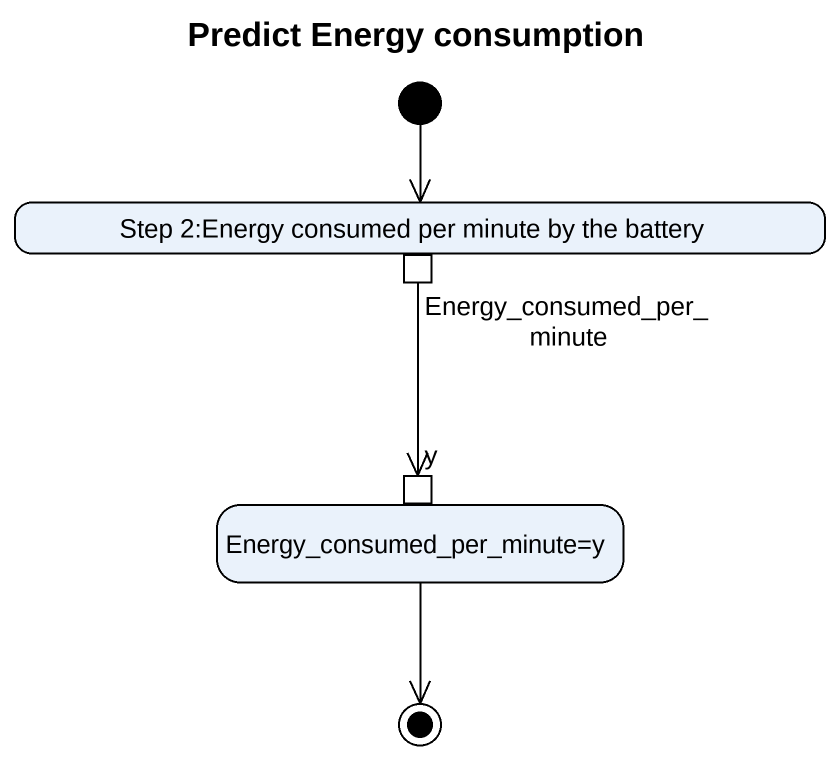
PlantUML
@startuml
title Predict Energy consumption
hide empty description
state "Step 2:Energy consumed per minute by the battery" as Step_2_Energy_consumed_per {
  state Energy_consumed_per_minute <<outputPin>>
}
state "Energy_consumed_per_minute=y" as Energy_consumed_per_minute_y {
  state y <<inputPin>>
}
[*] --> Step_2_Energy_consumed_per
Energy_consumed_per_minute --> y
Energy_consumed_per_minute_y --> [*]
@enduml
